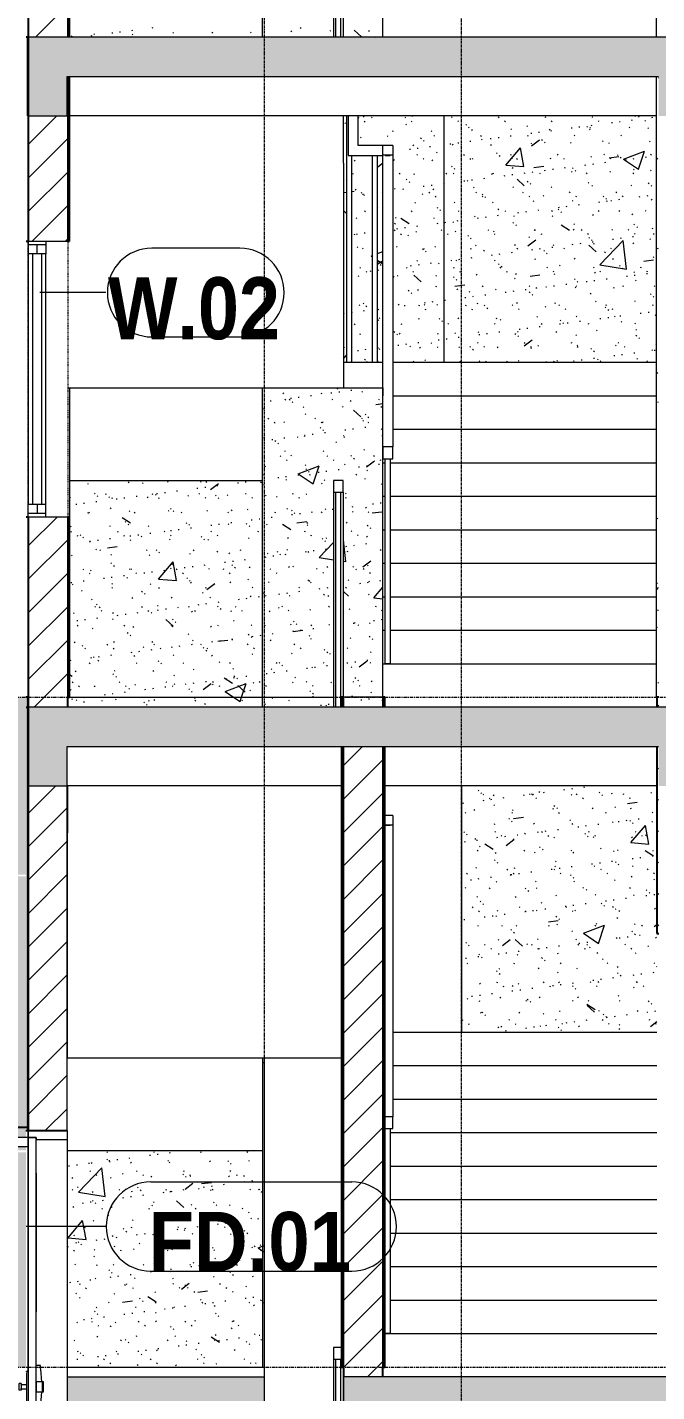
# Model space of a CAD drawing. Header units: millimetres. Extents: x 3451 to 201731, y -8641 to 35300.
# Drawn here: x 23332 to 26527, y 2075 to 9000 of the extents above; entities that cross this region are included whole.
import ezdxf

# ---------------------------------------------------------------- set-up
doc = ezdxf.new("R2010")
doc.units = ezdxf.units.MM
for name, pattern in [('1 NÉT CALL OUT', [6, 3, -3]), ('Centre', [31.75, 6.35, -4.7625, 15.875, -4.7625]), ('Grid Line', [22.225, 12.7, -3.175, 3.175, -3.175])]:
    doc.linetypes.add(name, pattern=pattern)
for name, color, linetype, lineweight in [('0-1', 7, 'Continuous', 5), ('A-DETL-GENF-1', 7, 'Continuous', 9), ('A-DETL-THIN', 151, 'Continuous', 9), ('A-DOOR', 31, 'Continuous', 9), ('A-DOOR-1', 31, 'Continuous', 18), ('A-DOOR-FRAM', 31, 'Continuous', 9), ('A-DOOR-FRAM-1', 31, 'Continuous', 18), ('A-DOOR-IDEN', 31, 'Continuous', 9), ('A-FLOR-1', 10, 'Continuous', 35), ('A-FLOR-HRAL', 11, 'Continuous', 9), ('A-FLOR-LEVL-2', 51, 'Centre', 9), ('A-FLOR-PATT-1', 7, 'Continuous', 9), ('A-GLAZ', 151, 'Continuous', 9), ('A-GLAZ-3', 7, '1 NÉT CALL OUT', 9), ('A-GLAZ-4', 55, '1 NÉT CALL OUT', 9), ('A-GLAZ-5', 151, 'Continuous', 18), ('A-GLAZ-IDEN', 152, 'Continuous', 9), ('A-WALL', 113, 'Continuous', 9), ('A-WALL-1', 113, 'Continuous', 25), ('A-WALL-PATT-3', 111, 'Continuous', 5), ('A-WALL-PATT-4', 111, 'Continuous', 9), ('I-WALL', 2, 'Continuous', 9), ('I-WALL-2', 2, 'Continuous', 25), ('S-BEAM-1', 12, 'Continuous', 5), ('S-BEAM-2', 10, 'Continuous', 35), ('S-BEAM-3', 7, 'Continuous', 9), ('S-COLS-1', 7, 'Continuous', 9), ('S-GRID-1', 1, 'Grid Line', 9), ('S-STRS', 31, 'Continuous', 9)]:
    doc.layers.add(name, color=color, linetype=linetype, lineweight=lineweight)
doc.styles.add('Arial_B_1', font='arialbd.ttf', dxfattribs={"width": 0.9, "height": 300})
doc.styles.add('Arial_B_2', font='arialbd.ttf', dxfattribs={"width": 0.85, "height": 315})
pattern_1 = [(45, (49422.43, 14125), (-84.8528, 84.8528), [])]
pattern_2 = [(50, (49422.4, 14125), (1093.104, -95.634), [114.3, -1257.3]), (355, (49422.4, 14125), (-211.457, 1146.34), [91.44, -1005.84]), (100.451, (49513.5, 14117), (881.656, 1050.7), [97.14, -1068.54]), (46.184, (49422.4, 14429.8), (1626.475, -252.257), [171.45, -1885.95]), (96.636, (49558, 14408.8), (1424.42, 1484.565), [145.71, -1602.81]), (351.184, (49422.4, 14429.8), (1424.43, 1484.55), [137.16, -1508.76]), (21, (49574.8, 14353.6), (909.686, -613.59), [114.3, -1257.3]), (326, (49574.8, 14353.6), (370.812, 1105.13), [91.44, -1005.84]), (71.451, (49650.6, 14302.5), (1280.503, 491.528), [97.14, -1068.54]), (37.5, (49422.43, 14125), (18.5313, 507.3303), [50.292, -943.356, 50.292, -970.788, -1009.65]), (37.5, (49422.43, 14125), (18.5313, 507.3303), [-2014.728, 50.292, -959.358]), (7.5, (49422.43, 14125), (400.918, 601.084), [50.292, -531.876, 50.292, -920.496, -384.81]), (7.5, (49422.43, 14125), (400.918, 601.084), [-1552.956, 50.292, -334.518]), (327.5, (49082.58, 14125), (813.545, -34.374), [50.292, -330.708, 50.292, -1138.428, -1577.34]), (327.5, (49082.58, 14125), (813.545, -34.374), [-1569.72, 50.292, -1527.048]), (317.5, (48930.2, 14125), (888.775, 152.56), [50.292, -445.008, 50.292, -739.14, -1120.14]), (317.5, (48930.2, 14125), (888.775, 152.56), [-1284.732, 50.292, -1069.848])]
pattern_3 = [(37.5, (49422.43, 14125), (-4.79953, 146.8239), [5.029, -110.795, 5.029, -124.511, -123.825]), (37.5, (49422.43, 14125), (-4.79953, 146.8239), [-245.364, 5.029, -118.796]), (7.5, (49422.43, 14125), (134.8574, 215.0472), [5.029, -57.455, 5.029, -99.365, -40.005]), (7.5, (49422.43, 14125), (134.8574, 215.0472), [-166.878, 5.029, -34.976]), (327.5, (49328.7, 14125), (237.29776, 0.4316), [5.029, -33.071, 5.029, -132.131, -179.07]), (327.5, (49328.7, 14125), (237.29776, 0.4316), [-175.26, 5.029, -174.041]), (317.5, (49328.7, 14125), (229.067, 66.8792), [5.029, -14.021, 5.029, -84.887, -102.87]), (317.5, (49328.7, 14125), (229.067, 66.8792), [-108.966, 5.029, -97.841])]
pattern_4 = [(45, (49422.43, 14125), (-79.5495, 79.5495), [])]

# ---------------------------------------------------------------- blocks, each defined once
blk = doc.blocks.new('NCV_TKTC_KET CAU_rvt-1-TKCS_MẶT CẮT C')
at = {"layer": 'A-FLOR-PATT-1'}
for points in [[(23335.3, 8780), (23337.4, 8780), (23337.4, 8950), (23335.3, 8950)], [(23335.3, 5380), (23337.4, 5380), (23337.4, 5550), (23335.3, 5550)]]:
    blk.add_hatch(color=256, dxfattribs=at).paths.add_polyline_path(points)
at = {"layer": 'S-BEAM-1'}
for points in [[(23337.4, 8550), (23337.4, 8950), (23335.3, 8950), (23335.3, 8550)], [(23337.4, 5150), (23337.4, 5550), (23335.3, 5550), (23335.3, 5150)]]:
    blk.add_hatch(color=256, dxfattribs=at).paths.add_polyline_path(points)
at = {"layer": 'A-FLOR-1'}
for p, q in [((23337.4, 8950), (23335.3, 8950)), ((23335.3, 8950), (23335.3, 8780)), ((23335.3, 8780), (23337.4, 8780)), ((23337.4, 5550), (23335.3, 5550)), ((23335.3, 5550), (23335.3, 5380)), ((23335.3, 5380), (23337.4, 5380))]:
    blk.add_line(p, q, dxfattribs=at)
at = {"layer": 'S-BEAM-2'}
for p, q in [((23337.4, 8950), (23335.3, 8950)), ((23335.3, 8950), (23335.3, 8550)), ((23335.3, 8550), (23337.4, 8550)), ((23337.4, 5550), (23335.3, 5550)), ((23335.3, 5550), (23335.3, 5150)), ((23335.3, 5150), (23337.4, 5150))]:
    blk.add_line(p, q, dxfattribs=at)
at = {"layer": 'S-BEAM-3'}
for p, q in [((26526.9, 8550), (23547.4, 8550)), ((23547.4, 6700), (24526.9, 6700)), ((24927, 5150), (23535.3, 5150)), ((26527.4, 5150), (25147, 5150)), ((23536.9, 3300), (24526.9, 3300))]:
    blk.add_line(p, q, dxfattribs=at)
at = {"layer": 'S-COLS-1'}
for p, q in [((25536.9, 5150), (25536.9, 3900)), ((24536.9, 2000), (24536.9, 3770))]:
    blk.add_line(p, q, dxfattribs=at)
blk = doc.blocks.new('FD_01 - FD_01-1200x2200mm-1787918-TKCS_MẶT CẮT C')
at = {"layer": 'A-DOOR'}
for p, q in [((23313.1, 3418.5), (23318.8, 3418.5)), ((23313.1, 3415.5), (23318.8, 3415.5)), ((23336.9, 3185), (23334.9, 3185)), ((23334.9, 3185), (23334.9, 2480)), ((23378.9, 3185), (23376.9, 3185)), ((23378.9, 2480), (23378.9, 3185)), ((23336.9, 2480), (23334.9, 2480)), ((23378.9, 2480), (23376.9, 2480)), ((23328.9, 2172.5), (23328.9, 1902.5)), ((23336.9, 2180), (23330.9, 2180)), ((23399, 2208), (23376.9, 2208)), ((23399, 2208), (23399, 2207.5)), ((23405.5, 2125.4), (23400.5, 2188.9)), ((23291.9, 2110), (23291.9, 2117.5)), ((23301.9, 2117.5), (23291.9, 2117.5)), ((23291.9, 2100), (23291.9, 2110)), ((23291.9, 2090), (23291.9, 2100)), ((23291.9, 2082.5), (23291.9, 2090)), ((23301.9, 2082.5), (23291.9, 2082.5)), ((23301.9, 2117.5), (23301.9, 2110)), ((23301.9, 2110), (23301.9, 2100)), ((23328.9, 2110), (23301.9, 2110)), ((23301.9, 2108.7), (23301.9, 2109.7)), ((23301.9, 2100), (23301.9, 2090)), ((23301.9, 2090.3), (23301.9, 2091.3)), ((23301.9, 2090), (23301.9, 2082.5)), ((23301.9, 2090), (23328.9, 2090)), ((23328.9, 2109.7), (23328.9, 2107.1)), ((23328.9, 2092.9), (23328.9, 2090.3)), ((23408.7, 2125.4), (23376.9, 2125.4)), ((23376.9, 2125.4), (23376.9, 2074.6)), ((23415, 2125.4), (23408.7, 2125.4)), ((23408.7, 2125.4), (23408.7, 2074.6)), ((23408.7, 2074.6), (23408.7, 2125.4)), ((23415, 2074.6), (23415, 2125.4)), ((23376.9, 2074.6), (23408.7, 2074.6)), ((23400.5, 2011.1), (23405.5, 2074.6)), ((23408.7, 2074.6), (23415, 2074.6)), ((23328.9, 2006), (23326.9, 2006)), ((23326.9, 1997), (23326.9, 2003)), ((23326.9, 2003), (23326.9, 2003)), ((23326.9, 1997), (23326.9, 1997)), ((23326.9, 1981.2), (23326.9, 1995.1)), ((23326.9, 1995.1), (23326.9, 1995.1)), ((23328.9, 1995.1), (23326.9, 1995.1)), ((23326.9, 1981.2), (23326.9, 1981.2)), ((23326.9, 1977.7), (23328.9, 1977.7)), ((23376.9, 1992.1), (23399, 1992.1)), ((23399, 1992.5), (23399, 1992.1)), ((23330.9, 1895), (23335.3, 1895))]:
    blk.add_line(p, q, dxfattribs=at)
at = {"layer": 'A-DOOR', "flags": 128}
for points in [[(23328.9, 2178), (23328.9, 2178.1), (23328.9, 2178.2), (23329, 2178.2), (23329, 2178.3), (23329, 2178.4), (23329, 2178.5), (23329, 2178.6), (23329, 2178.6), (23329.1, 2178.7), (23329.1, 2178.8), (23329.1, 2178.9), (23329.2, 2178.9), (23329.2, 2179), (23329.2, 2179.1), (23329.3, 2179.1), (23329.3, 2179.2), (23329.4, 2179.3), (23329.4, 2179.3), (23329.5, 2179.4), (23329.5, 2179.4), (23329.6, 2179.5), (23329.7, 2179.5), (23329.7, 2179.6), (23329.8, 2179.6), (23329.9, 2179.7), (23329.9, 2179.7), (23330, 2179.8), (23330.1, 2179.8), (23330.1, 2179.8), (23330.2, 2179.9), (23330.3, 2179.9), (23330.4, 2179.9), (23330.4, 2179.9), (23330.5, 2180), (23330.6, 2180), (23330.7, 2180), (23330.8, 2180), (23330.8, 2180), (23330.9, 2180), (23330.9, 2180)], [(23400.5, 2188.9), (23400.2, 2193.1), (23399.8, 2197.2), (23399.6, 2200.8), (23399.3, 2203.8), (23399.1, 2206.1), (23399, 2207.5), (23399, 2208)], [(23399, 1992.1), (23399, 1992.5), (23399.1, 1993.9), (23399.3, 1996.2), (23399.6, 1999.2), (23399.8, 2002.8), (23400.2, 2006.9), (23400.5, 2011.1)], [(23330.9, 1895), (23330.9, 1895), (23330.8, 1895), (23330.7, 1895), (23330.6, 1895), (23330.5, 1895), (23330.5, 1895.1), (23330.4, 1895.1), (23330.3, 1895.1), (23330.2, 1895.1), (23330.2, 1895.2), (23330.1, 1895.2), (23330, 1895.2), (23329.9, 1895.3), (23329.9, 1895.3), (23329.8, 1895.3), (23329.7, 1895.4), (23329.7, 1895.4), (23329.6, 1895.5), (23329.6, 1895.6), (23329.5, 1895.6), (23329.4, 1895.7), (23329.4, 1895.7), (23329.3, 1895.8), (23329.3, 1895.9), (23329.3, 1895.9), (23329.2, 1896), (23329.2, 1896.1), (23329.1, 1896.1), (23329.1, 1896.2), (23329.1, 1896.3), (23329, 1896.4), (23329, 1896.4), (23329, 1896.5), (23329, 1896.6), (23329, 1896.7), (23329, 1896.7), (23328.9, 1896.8), (23328.9, 1896.9), (23328.9, 1897), (23328.9, 1897)]]:
    blk.add_lwpolyline(points, dxfattribs=at)
at = {"layer": 'A-DOOR-1'}
for p, q in [((23312.9, 3418.5), (23284.2, 3418.5)), ((23284.2, 3418.5), (23284.2, 3415.5)), ((23284.2, 3415.5), (23312.9, 3415.5)), ((23312.9, 3415.5), (23312.9, 3418.5)), ((23330.9, 3418.5), (23319, 3418.5)), ((23319, 3418.5), (23319, 3415.5)), ((23319, 3415.5), (23330.9, 3415.5)), ((23330.9, 3415.5), (23330.9, 3418.5)), ((23259.6, 3354.3), (23259.6, 3330.7)), ((23276.1, 3364.7), (23260.6, 3356.1)), ((23260.6, 3328.9), (23276.1, 3320.3)), ((23336.9, 3365), (23277.1, 3365)), ((23336.9, 3365), (23336.9, 1200)), ((23376.9, 3365), (23336.9, 3365)), ((23336.9, 3320), (23336.9, 3365)), ((23376.9, 1200), (23376.9, 3365)), ((23277.1, 3320), (23336.9, 3320)), ((23336.9, 1200), (23376.9, 1200))]:
    blk.add_line(p, q, dxfattribs=at)
for centre, start, end in [((23261.6, 3354.3), 119.19749, 180), ((23261.6, 3330.7), 180, 240.80251), ((23277.1, 3363), 90, 119.19749), ((23277.1, 3322), 240.80251, 270)]:
    blk.add_arc(centre, 2, start, end, dxfattribs=at)
at = {"layer": 'A-DOOR-FRAM'}
blk.add_line((23536.9, 1200), (23536.9, 3355), dxfattribs=at)
at = {"layer": 'A-DOOR-FRAM-1'}
for p, q in [((23536.9, 3400), (23336.9, 3400)), ((23336.9, 3400), (23336.9, 3365)), ((23536.9, 3355), (23536.9, 3400)), ((23336.9, 3365), (23376.9, 3365)), ((23376.9, 3365), (23376.9, 3355)), ((23376.9, 3355), (23536.9, 3355))]:
    blk.add_line(p, q, dxfattribs=at)
blk = doc.blocks.new('Railing - 25mm-1530896-TKCS_MẶT CẮT C')
at = {"layer": 'A-FLOR-HRAL'}
for p, q in [((25149.8, 650), (25174.8, 650)), ((25149.8, 647), (25149.8, 650)), ((25174.8, 650), (25174.8, 647))]:
    blk.add_line(p, q, dxfattribs=at)
blk = doc.blocks.new('Railing - 25mm-1530887-TKCS_MẶT CẮT C')
at = {"layer": 'A-FLOR-HRAL'}
for p, q in [((24899, 2239.4), (24924, 2239.4)), ((24899, 1150), (24899, 2239.4)), ((24924, 1150), (24924, 2239.4))]:
    blk.add_line(p, q, dxfattribs=at)
blk = doc.blocks.new('Railing - 25mm-1530885-TKCS_MẶT CẮT C')
at = {"layer": 'A-FLOR-HRAL'}
for p, q in [((25149.8, -782.8), (25174.8, -782.8)), ((25149.8, -1822.2), (25149.8, -782.8)), ((25174.8, -782.8), (25174.8, -1822.2)), ((25174.8, -1822.2), (25149.8, -1822.2))]:
    blk.add_line(p, q, dxfattribs=at)
blk = doc.blocks.new('Railing - Railing-702120-TKCS_MẶT CẮT C')
for name in ['Railing - 25mm-1530887-TKCS_MẶT CẮT C', 'Railing - 25mm-1530896-TKCS_MẶT CẮT C', 'Railing - 25mm-1530885-TKCS_MẶT CẮT C']:
    blk.add_blockref(name, (0, 0))
blk = doc.blocks.new('Top Rail Type - Top Rail_Internal_-702148-TKCS_MẶT CẮT C')
at = {"layer": 'A-FLOR-HRAL'}
for p, q in [((24927, 2300), (24886.5, 2300)), ((24886.5, 2300), (24886.5, 2239.4)), ((24886.5, 2239.4), (24927, 2239.4)), ((24886.5, 2239.4), (24886.5, 1150)), ((24936.5, 2200), (24936.5, 2000)), ((25187.3, 700), (25146.9, 700)), ((25187.3, 700), (25187.3, 649)), ((25149.8, 649), (25146.9, 649)), ((25187.3, 649), (25174.8, 649)), ((25187.3, 649), (25187.3, -722.2)), ((25137.3, -722.2), (25137.3, -782.8)), ((25187.3, -722.2), (25137.3, -722.2)), ((25187.3, -782.8), (25187.3, -722.2)), ((25137.3, -782.8), (25187.3, -782.8))]:
    blk.add_line(p, q, dxfattribs=at)
blk = doc.blocks.new('1_FAMILY RVT - W01-WxH 1400x6000-587637-TKCS_MẶT CẮT C')
at = {"layer": 'A-GLAZ'}
for p, q in [((23337.4, 11250.9), (23337.4, 9977.9)), ((23426.3, 9977.9), (23426.3, 11250.9))]:
    blk.add_line(p, q, dxfattribs=at)
at = {"layer": 'A-GLAZ-4'}
for p, q in [((23337.4, 9914.4), (23337.4, 11314.4)), ((23537.4, 11314.4), (23537.4, 9914.4))]:
    blk.add_line(p, q, dxfattribs=at)
at = {"layer": 'A-GLAZ-5'}
for p, q in [((23337.4, 11314.4), (23537.4, 11314.4)), ((23337.4, 11314.4), (23337.4, 11250.9)), ((23426.3, 11295.4), (23337.4, 11295.4)), ((23381.8, 11250.9), (23381.8, 11295.4)), ((23426.3, 11314.4), (23426.3, 11250.9)), ((23426.3, 11250.9), (23337.4, 11250.9)), ((23359.6, 11250.9), (23359.6, 9977.9)), ((23404, 11250.9), (23404, 9977.9)), ((23426.3, 9977.9), (23337.4, 9977.9)), ((23337.4, 9914.4), (23337.4, 9977.9)), ((23381.8, 9977.9), (23381.8, 9933.5)), ((23426.3, 9914.4), (23426.3, 9977.9)), ((23337.4, 9933.5), (23426.3, 9933.5)), ((23537.4, 9914.4), (23337.4, 9914.4))]:
    blk.add_line(p, q, dxfattribs=at)
blk = doc.blocks.new('Railing - 25mm-949245-TKCS_MẶT CẮT C')
at = {"layer": 'A-FLOR-HRAL'}
for p, q in [((24954.8, 24300), (24954.8, 25550)), ((24979.8, 24300), (24979.8, 25350))]:
    blk.add_line(p, q, dxfattribs=at)
blk = doc.blocks.new('Railing - 25mm-702173-TKCS_MẶT CẮT C')
at = {"layer": 'A-FLOR-HRAL'}
for p, q in [((25084.8, 24300), (25084.8, 25350)), ((25109.8, 24300), (25109.8, 25350))]:
    blk.add_line(p, q, dxfattribs=at)
blk = doc.blocks.new('Railing - 25mm-949247-TKCS_MẶT CẮT C')
at = {"layer": 'A-FLOR-HRAL'}
blk.add_line((25149.8, 25350), (25174.8, 25350), dxfattribs=at)
blk = doc.blocks.new('Railing - 25mm-948467-TKCS_MẶT CẮT C')
at = {"layer": 'A-FLOR-HRAL'}
for p, q in [((24899, 27040.3), (24924, 27040.3)), ((24899, 25950), (24899, 27040.3)), ((24924, 25950), (24924, 27040.3))]:
    blk.add_line(p, q, dxfattribs=at)
blk = doc.blocks.new('Railing - 25mm-948465-TKCS_MẶT CẮT C')
at = {"layer": 'A-FLOR-HRAL'}
for p, q in [((25149.8, 23810.3), (25174.8, 23810.3)), ((25149.8, 22770), (25149.8, 23810.3)), ((25174.8, 23810.3), (25174.8, 22770)), ((25174.8, 22770), (25149.8, 22770))]:
    blk.add_line(p, q, dxfattribs=at)
blk = doc.blocks.new('Railing - Railing-954439-TKCS_MẶT CẮT C')
for name in ['Railing - 25mm-948467-TKCS_MẶT CẮT C', 'Railing - 25mm-949245-TKCS_MẶT CẮT C', 'Railing - 25mm-702173-TKCS_MẶT CẮT C', 'Railing - 25mm-949247-TKCS_MẶT CẮT C', 'Railing - 25mm-948465-TKCS_MẶT CẮT C']:
    blk.add_blockref(name, (0, 0))
blk = doc.blocks.new('Railing - 25mm-V34-TKCS_MẶT CẮT C')
at = {"layer": 'A-FLOR-HRAL'}
for p, q in [((24899, 6640.3), (24924, 6640.3)), ((24899, 5550), (24899, 6640.3)), ((24924, 5550), (24924, 6640.3))]:
    blk.add_line(p, q, dxfattribs=at)
blk = doc.blocks.new('Railing - Railing-V35-TKCS_MẶT CẮT C')
for name, p in [('Railing - 25mm-V34-TKCS_MẶT CẮT C', (0, 0)), ('Railing - 25mm-949247-TKCS_MẶT CẮT C', (0, -20400)), ('Railing - 25mm-948465-TKCS_MẶT CẮT C', (0, -20400))]:
    blk.add_blockref(name, p)
blk = doc.blocks.new('Top Rail Type - Top Rail_Internal_-954446-TKCS_MẶT CẮT C')
at = {"layer": 'A-FLOR-HRAL'}
for p, q in [((24936.5, 6700), (24886.5, 6700)), ((24886.5, 6700), (24886.5, 6640.3)), ((24936.5, 6640.3), (24936.5, 6700)), ((24886.5, 6640.3), (24936.5, 6640.3)), ((24886.5, 6640.3), (24886.5, 5550)), ((24936.5, 6640.3), (24936.5, 5600)), ((25187.3, 5000), (25147, 5000)), ((25187.3, 5000), (25187.3, 4951.2)), ((25187.3, 4951.2), (25147, 4951.2)), ((25187.3, 4951.2), (25187.3, 3470)), ((25187.3, 3470), (25147, 3470)), ((25187.3, 3410.3), (25187.3, 3470)), ((25147, 3410.3), (25187.3, 3410.3))]:
    blk.add_line(p, q, dxfattribs=at)
blk = doc.blocks.new('Top Rail Type - Top Rail_Internal_-V36-TKCS_MẶT CẮT C')
at = {"layer": 'A-FLOR-HRAL'}
for p, q in [((24936.5, 27100), (24886.5, 27100)), ((24886.5, 27100), (24886.5, 27040.3)), ((24936.5, 27040.3), (24936.5, 27100)), ((24886.5, 27040.3), (24936.5, 27040.3)), ((24886.5, 27040.3), (24886.5, 25950)), ((24936.5, 27040.3), (24936.5, 25950)), ((24961.5, 25550), (24961.5, 25350)), ((25011.5, 25400), (25011.5, 25550)), ((24961.5, 25350), (25062.3, 25350)), ((25062.3, 25400), (25011.5, 25400)), ((25137.3, 25400), (25062.3, 25400)), ((25062.3, 25350), (25137.3, 25350)), ((25137.3, 25351.2), (25137.3, 25400)), ((25187.3, 25400), (25137.3, 25400)), ((25137.3, 23870), (25137.3, 25351.2)), ((25187.3, 25351.2), (25137.3, 25351.2)), ((25187.3, 25400), (25187.3, 25351.2)), ((25187.3, 25351.2), (25187.3, 23870)), ((25137.3, 23870), (25137.3, 23810.3)), ((25187.3, 23870), (25137.3, 23870)), ((25187.3, 23810.3), (25187.3, 23870)), ((25137.3, 23810.3), (25187.3, 23810.3))]:
    blk.add_line(p, q, dxfattribs=at)
blk = doc.blocks.new('SSA-WINDOW TAG - 10-2062020-TKCS_MẶT CẮT C')
at = {"layer": 'A-GLAZ-IDEN'}
for p, q in [((47626.5, 10839.4), (47178.9, 10839.4)), ((47178.9, 10389.4), (47626.5, 10389.4))]:
    blk.add_line(p, q, dxfattribs=at)
for centre, start, end in [((47178.9, 10614.4), 90, 270), ((47626.5, 10614.4), 270, 90)]:
    blk.add_arc(centre, 225, start, end, dxfattribs=at)
blk = doc.blocks.new('STN_Door Tag - STN_Door Tag-1788670-TKCS_MẶT CẮT C')
at = {"layer": 'A-DOOR-IDEN'}
for p, q in [((34031.7, 10331.8), (35051.8, 10331.8)), ((34031.7, 9879), (35051.8, 9879))]:
    blk.add_line(p, q, dxfattribs=at)
for centre, start, end in [((34031.7, 10105.4), 90, 270), ((35051.8, 10105.4), 270, 90)]:
    blk.add_arc(centre, 226.4, start, end, dxfattribs=at)

msp = doc.modelspace()

# ---------------------------------------------------------------- hatches: boundary and pattern name
at = {"layer": 'A-DETL-GENF-1'}
for points in [[(39935.6, 8350), (40235.6, 8350), (40235.6, 8750), (44235.3, 8750), (44235.3, 8350), (44536.9, 8350), (44536.9, 8950), (23337.4, 8950), (23337.4, 8550), (23535.3, 8550), (23535.3, 8750), (26536.9, 8750), (26536.9, 8550), (26735.3, 8550), (26735.3, 8750), (28436.9, 8749.2), (28436.9, 8500), (28636.9, 8500), (28636.9, 8750), (30536.9, 8749.2), (30536.9, 8500), (30735.3, 8500), (30735.3, 8750), (33335.3, 8750), (33335.3, 8500), (33537.4, 8500), (33537.4, 8750), (35535.3, 8749.2), (35535.3, 8500), (35735.3, 8500), (35735.3, 8750), (39935.6, 8750)], [(40235.6, 4950), (40235.6, 5350), (44235.3, 5350), (44235.3, 4950), (44536.9, 4950), (44536.9, 5550), (23337.4, 5550), (23337.4, 5150), (23535.3, 5150), (23535.3, 5350), (26536.9, 5350), (26536.9, 5150), (26735.3, 5150), (26735.3, 5350), (28436.9, 5350), (28436.9, 5100), (28636.9, 5100), (28636.9, 5350), (30536.9, 5350), (30536.9, 5100), (30735.3, 5100), (30735.3, 5350), (33335.3, 5350), (33335.3, 5100), (33537.4, 5100), (33537.4, 5350), (35535.3, 5350), (35535.3, 5100), (35735.3, 5100), (35735.3, 5350), (39935.6, 5350), (39935.6, 4950), (40085.7, 4950)], [(40235.6, 1550), (40235.6, 1950), (44235.3, 1950), (44235.3, 1550), (44536.9, 1550), (44536.9, 2150), (24936.9, 2150), (24936.9, 1950), (26536.9, 1950), (26536.9, 1750), (26735.3, 1750), (26735.3, 1950), (28436.9, 1950), (28436.9, 1700), (28636.9, 1700), (28636.9, 1950), (30536.9, 1950), (30536.9, 1700), (30735.3, 1700), (30735.3, 1950), (33335.3, 1950), (33335.3, 1700), (33537.4, 1700), (33537.4, 1950), (35535.3, 1950), (35535.3, 1700), (35735.3, 1700), (35735.3, 1950), (39935.6, 1950), (39935.6, 1550)]]:
    msp.add_hatch(color=256, dxfattribs=at).paths.add_polyline_path(points)
at = {"layer": 'A-WALL-PATT-3'}
h = msp.add_hatch(color=256, dxfattribs=at)
h.paths.add_polyline_path([(23325.3, 2200), (23325.3, 3290), (17236.9, 3290), (17236.9, 2200), (22722.4, 2200)])
h.paths.add_polyline_path([(23335.3, 3185), (23336.9, 3185), (23335.3, 3290)])
h.paths.add_polyline_path([(22722.4, 3300), (23325.3, 3300), (23325.3, 3320), (23276.1, 3320.3), (23259.6, 3330.7), (23260.6, 3356.1), (23277.1, 3365), (23325.3, 3365), (23324.7, 3415.5), (23319, 3415.5), (23319, 3418.5), (23325.3, 3418.5), (23325.3, 4690), (17236.9, 4690), (17236.9, 3300), (20150.1, 3300)])
h.paths.add_polyline_path([(23284.2, 3415.5), (23284.2, 3418.5), (23312.9, 3418.5), (23312.9, 3415.5)])
h.paths.add_polyline_path([(23535.3, 3900), (23536.9, 3900), (23535.3, 4060.8)])
h.paths.add_polyline_path([(23535.3, 4700), (23536.9, 4700), (23535.3, 4740.6)])
h.paths.add_polyline_path([(17577.7, 4700), (23325.3, 4700), (23325.3, 5600), (17236.9, 5600), (17236.9, 4700)])
h = msp.add_hatch(color=256, dxfattribs=at)
h.paths.add_polyline_path([(24008.6, 1900), (24536.9, 1900), (24536.9, 2150), (23536.9, 2150), (23536.9, 2000), (23546.9, 2000), (23546.9, 1900)])
h.paths.add_polyline_path([(23335.3, 1900), (23336.9, 1900), (23335.3, 1902.5)])
h.paths.add_polyline_path([(23335.3, 2172.5), (23336.9, 2172.5), (23335.3, 2199.9)])
at = {"layer": 'A-WALL-PATT-4'}
h = msp.add_hatch(dxfattribs=at)
h.set_pattern_fill('FP_1', color=256, style=0, pattern_type=2)
h.set_pattern_definition(pattern_1)
h.paths.add_polyline_path([(23535.3, 8950), (23537.4, 8950), (23537.4, 9914.4), (23337.4, 9914.4), (23337.4, 8950)])
h.paths.add_polyline_path([(23337.4, 11314.4), (23537.4, 11314.4), (23537.4, 12150), (23535.3, 12150), (23535.3, 11950), (23337.4, 11950), (23337.4, 11746.8)])
h = msp.add_hatch(dxfattribs=at)
h.set_pattern_fill('FP_15', color=256, style=0, pattern_type=2)
h.set_pattern_definition(pattern_4)
h.paths.add_polyline_path([(23547.4, 5600), (23547.4, 6514.4), (23537.4, 6514.4), (23537.4, 5600)])
h.paths.add_polyline_path([(23537.4, 7914.4), (23547.4, 7914.4), (23547.4, 8750), (23537.4, 8750), (23537.4, 8149.7)])
h.paths.add_polyline_path([(23544.9, 8950), (23547.4, 8950), (23547.4, 9000), (23537.4, 9000), (23537.4, 8950)])
h = msp.add_hatch(dxfattribs=at)
h.set_pattern_fill('FP_4', color=256, style=0, pattern_type=2)
h.set_pattern_definition(pattern_2)
h.paths.add_polyline_path([(24008.6, 5600), (24526.9, 5600), (24526.9, 6700), (23547.4, 6700), (23547.4, 5600)])
h.paths.add_polyline_path([(24008.6, 8950), (24526.9, 8950), (24526.9, 9000), (23547.4, 9000), (23547.4, 8950), (23561.8, 8950)])
h = msp.add_hatch(dxfattribs=at)
h.set_pattern_fill('FP_5', color=256, style=0, pattern_type=2)
h.set_pattern_definition(pattern_3)
h.paths.add_polyline_path([(24008.6, 5600), (24526.9, 5600), (24526.9, 6700), (23547.4, 6700), (23547.4, 5600)])
h.paths.add_polyline_path([(24008.6, 8950), (24526.9, 8950), (24526.9, 9000), (23547.4, 9000), (23547.4, 8950), (23561.8, 8950)])
h = msp.add_hatch(dxfattribs=at)
h.set_pattern_fill('FP_5', color=256, style=0, pattern_type=2)
h.set_pattern_definition(pattern_3)
h.paths.add_polyline_path([(24526.9, 5600), (24536.9, 5600), (24536.9, 7170), (24526.9, 7170), (24526.9, 5751.7)])
h.paths.add_polyline_path([(24526.9, 8950), (24536.9, 8950), (24536.9, 9000), (24526.9, 9000)])
h = msp.add_hatch(dxfattribs=at)
h.set_pattern_fill('FP_4', color=256, style=0, pattern_type=2)
h.set_pattern_definition(pattern_2)
h.paths.add_polyline_path([(24536.9, 5600), (24886.5, 5600), (24886.5, 6700), (24936.5, 6700), (24937, 5600), (25136.9, 5600), (25136.9, 7170), (24536.9, 7170), (24536.9, 5751.7)])
h.paths.add_polyline_path([(25084.8, 7300), (25084.8, 8350), (24979.8, 8350), (24979.8, 7300)])
h.paths.add_polyline_path([(25109.8, 7300), (25137.3, 7300), (25137.3, 8350), (25109.8, 8350), (25109.8, 7460.8)])
h.paths.add_polyline_path([(25187.3, 7300), (25436.9, 7300), (25436.9, 8550), (25011.5, 8550), (25011.5, 8400), (25187.3, 8400), (25187.3, 7550.2)])
h.paths.add_polyline_path([(24954.8, 7300), (24954.8, 8550), (24936.9, 8550), (24936.9, 7300)])
h.paths.add_polyline_path([(24651.7, 8950), (24886.5, 8950), (24886.5, 9000), (24536.9, 9000), (24536.9, 8950)])
h.paths.add_polyline_path([(24936.5, 8950), (25136.9, 8950), (25136.9, 9000), (24936.5, 9000)])
h = msp.add_hatch(dxfattribs=at)
h.set_pattern_fill('FP_5', color=256, style=0, pattern_type=2)
h.set_pattern_definition(pattern_3)
h.paths.add_polyline_path([(24536.9, 5600), (24886.5, 5600), (24886.5, 6700), (24936.5, 6700), (24937, 5600), (25136.9, 5600), (25136.9, 7170), (24536.9, 7170), (24536.9, 5751.7)])
h.paths.add_polyline_path([(25084.8, 7300), (25084.8, 8350), (24979.8, 8350), (24979.8, 7300)])
h.paths.add_polyline_path([(25109.8, 7300), (25137.3, 7300), (25137.3, 8350), (25109.8, 8350), (25109.8, 7460.8)])
h.paths.add_polyline_path([(25187.3, 7300), (25436.9, 7300), (25436.9, 8550), (25011.5, 8550), (25011.5, 8400), (25187.3, 8400), (25187.3, 7550.2)])
h.paths.add_polyline_path([(24954.8, 7300), (24954.8, 8550), (24936.9, 8550), (24936.9, 7300)])
h.paths.add_polyline_path([(24651.7, 8950), (24886.5, 8950), (24886.5, 9000), (24536.9, 9000), (24536.9, 8950)])
h.paths.add_polyline_path([(24936.5, 8950), (25136.9, 8950), (25136.9, 9000), (24936.5, 9000)])
h = msp.add_hatch(dxfattribs=at)
h.set_pattern_fill('FP_4', color=256, style=0, pattern_type=2)
h.set_pattern_definition(pattern_2)
h.paths.add_polyline_path([(26536.9, 5600), (26536.9, 8750), (26526.9, 8750), (26527.4, 5600)])
h.paths.add_polyline_path([(26526.9, 8950), (26536.9, 8950), (26536.9, 9000), (26526.9, 9000)])
h = msp.add_hatch(dxfattribs=at)
h.set_pattern_fill('FP_5', color=256, style=0, pattern_type=2)
h.set_pattern_definition(pattern_3)
h.paths.add_polyline_path([(26536.9, 5600), (26536.9, 8750), (26526.9, 8750), (26527.4, 5600)])
h.paths.add_polyline_path([(26526.9, 8950), (26536.9, 8950), (26536.9, 9000), (26526.9, 9000)])
h = msp.add_hatch(dxfattribs=at)
h.set_pattern_fill('FP_1', color=256, style=0, pattern_type=2)
h.set_pattern_definition(pattern_1)
h.paths.add_polyline_path([(23337.4, 5550), (23537.4, 5550), (23537.4, 6514.4), (23337.4, 6514.4), (23337.4, 5751.7)])
h.paths.add_polyline_path([(23537.4, 7914.4), (23537.4, 8750), (23535.3, 8750), (23535.3, 8550), (23337.4, 8550), (23337.4, 7914.4)])
h = msp.add_hatch(dxfattribs=at)
h.set_pattern_fill('FP_4', color=256, style=0, pattern_type=2)
h.set_pattern_definition(pattern_2)
h.paths.add_polyline_path([(25436.9, 7300), (25446.9, 7300), (25446.9, 8550), (25436.9, 8550), (25436.9, 8149.7)])
h = msp.add_hatch(dxfattribs=at)
h.set_pattern_fill('FP_5', color=256, style=0, pattern_type=2)
h.set_pattern_definition(pattern_3)
h.paths.add_polyline_path([(25436.9, 7300), (25446.9, 7300), (25446.9, 8550), (25436.9, 8550), (25436.9, 8149.7)])
h = msp.add_hatch(dxfattribs=at)
h.set_pattern_fill('FP_4', color=256, style=0, pattern_type=2)
h.set_pattern_definition(pattern_2)
h.paths.add_polyline_path([(25446.9, 7300), (26526.9, 7300), (26526.9, 8550), (25446.9, 8550), (25446.9, 8149.7)])
h = msp.add_hatch(dxfattribs=at)
h.set_pattern_fill('FP_5', color=256, style=0, pattern_type=2)
h.set_pattern_definition(pattern_3)
h.paths.add_polyline_path([(25446.9, 7300), (26526.9, 7300), (26526.9, 8550), (25446.9, 8550), (25446.9, 8149.7)])
h = msp.add_hatch(dxfattribs=at)
h.set_pattern_fill('FP_4', color=256, style=0, pattern_type=2)
h.set_pattern_definition(pattern_2)
h.paths.add_polyline_path([(23536.9, 2200), (24526.9, 2200), (24526.9, 3300), (23536.9, 3300), (23536.9, 2200.4)])
h.paths.add_polyline_path([(23537.4, 5550), (24526.9, 5550), (24526.9, 5600), (23537.4, 5600)])
h = msp.add_hatch(dxfattribs=at)
h.set_pattern_fill('FP_5', color=256, style=0, pattern_type=2)
h.set_pattern_definition(pattern_3)
h.paths.add_polyline_path([(23536.9, 2200), (24526.9, 2200), (24526.9, 3300), (23536.9, 3300), (23536.9, 2200.4)])
h.paths.add_polyline_path([(23537.4, 5550), (24526.9, 5550), (24526.9, 5600), (23537.4, 5600)])
h = msp.add_hatch(dxfattribs=at)
h.set_pattern_fill('FP_4', color=256, style=0, pattern_type=2)
h.set_pattern_definition(pattern_2)
h.paths.add_polyline_path([(24526.9, 2200), (24536.9, 2200), (24536.9, 3770), (24526.9, 3770), (24526.9, 3353.7)])
h.paths.add_polyline_path([(26527.4, 3900), (26527.4, 5150), (25536.9, 5150), (25536.9, 3900), (26522.4, 3900)])
h.paths.add_polyline_path([(24651.7, 5550), (24886.5, 5550), (24886.5, 5600), (24526.9, 5600), (24526.9, 5550), (24556.4, 5550)])
h = msp.add_hatch(dxfattribs=at)
h.set_pattern_fill('FP_5', color=256, style=0, pattern_type=2)
h.set_pattern_definition(pattern_3)
h.paths.add_polyline_path([(24526.9, 2200), (24536.9, 2200), (24536.9, 3770), (24526.9, 3770), (24526.9, 3353.7)])
h.paths.add_polyline_path([(26527.4, 3900), (26527.4, 5150), (25536.9, 5150), (25536.9, 3900), (26522.4, 3900)])
h.paths.add_polyline_path([(24651.7, 5550), (24886.5, 5550), (24886.5, 5600), (24526.9, 5600), (24526.9, 5550), (24556.4, 5550)])
h = msp.add_hatch(dxfattribs=at)
h.set_pattern_fill('FP_15', color=256, style=0, pattern_type=2)
h.set_pattern_definition(pattern_4)
h.paths.add_polyline_path([(24937, 2200), (24937, 5350), (24927, 5350), (24927, 2200)])
h.paths.add_polyline_path([(24927, 5550), (24937, 5550), (24937, 5600), (24927, 5600)])
h = msp.add_hatch(dxfattribs=at)
h.set_pattern_fill('FP_4', color=256, style=0, pattern_type=2)
h.set_pattern_definition(pattern_2)
h.paths.add_polyline_path([(24973.2, 5550), (25136.9, 5550), (25136.9, 5600), (24937, 5600), (24937, 5550)])
h = msp.add_hatch(dxfattribs=at)
h.set_pattern_fill('FP_5', color=256, style=0, pattern_type=2)
h.set_pattern_definition(pattern_3)
h.paths.add_polyline_path([(24973.2, 5550), (25136.9, 5550), (25136.9, 5600), (24937, 5600), (24937, 5550)])
h = msp.add_hatch(dxfattribs=at)
h.set_pattern_fill('FP_15', color=256, style=0, pattern_type=2)
h.set_pattern_definition(pattern_4)
h.paths.add_polyline_path([(25147, 2200), (25147, 5350), (25137, 5350), (25137, 2200)])
h.paths.add_polyline_path([(25137, 5550), (25147, 5550), (25147, 5600), (25137, 5600)])
h = msp.add_hatch(dxfattribs=at)
h.set_pattern_fill('FP_15', color=256, style=0, pattern_type=2)
h.set_pattern_definition(pattern_4)
h.paths.add_polyline_path([(26527.4, 4400), (26537.4, 4400), (26536.9, 5350), (26527.4, 5350)])
h.paths.add_polyline_path([(26527.4, 5550), (26537.4, 5550), (26536.9, 5600), (26527.4, 5600)])
h = msp.add_hatch(dxfattribs=at)
h.set_pattern_fill('FP_1', color=256, style=0, pattern_type=2)
h.set_pattern_definition(pattern_1)
h.paths.add_polyline_path([(25137, 2150), (25137, 5350), (24937, 5350), (24937, 2150)])
h = msp.add_hatch(dxfattribs=at)
h.set_pattern_fill('FP_1', color=256, style=0, pattern_type=2)
h.set_pattern_definition(pattern_1)
h.paths.add_polyline_path([(23336.9, 3400), (23535.3, 3400), (23535.3, 5150), (23337.4, 5150), (23336.9, 4552.7)])

# ---------------------------------------------------------------- linework, layer by layer
at = {"layer": 'A-DETL-THIN'}
for p, q in [((44536.9, 8950), (23337.4, 8950)), ((23337.4, 8950), (23337.4, 8550)), ((23535.3, 8550), (23535.3, 8750)), ((23535.3, 8750), (26536.9, 8750)), ((23337.4, 8550), (23535.3, 8550)), ((44536.9, 5550), (23337.4, 5550)), ((23337.4, 5550), (23337.4, 5150)), ((23535.3, 5150), (23535.3, 5350)), ((23535.3, 5350), (26536.9, 5350)), ((23337.4, 5150), (23535.3, 5150)), ((44536.9, 2150), (24936.9, 2150)), ((24936.9, 2150), (24936.9, 1950))]:
    msp.add_line(p, q, dxfattribs=at)
at = {"layer": 'A-DOOR-IDEN'}
msp.add_line((23326.7, 2914.8), (23732.9, 2914.8), dxfattribs=at)
at = {"layer": 'A-FLOR-LEVL-2'}
for p, q in [((3450.8, 5600), (93442.9, 5600)), ((3450.8, 2200), (93442.9, 2200))]:
    msp.add_line(p, q, dxfattribs=at)
at = {"layer": 'A-GLAZ-IDEN'}
msp.add_line((23395.9, 7655.1), (23731.2, 7655.1), dxfattribs=at)
at = {"layer": 'A-WALL'}
for p, q in [((23537.4, 7914.4), (23537.4, 8750)), ((23537.4, 5600), (23537.4, 6514.4)), ((23535.3, 3400), (23535.3, 5150)), ((23335.3, 3400), (23335.3, 3365)), ((23335.3, 3320), (23335.3, 3185)), ((23335.3, 2480), (23335.3, 2172.5)), ((23536.9, 2150), (24536.9, 2150))]:
    msp.add_line(p, q, dxfattribs=at)
at = {"layer": 'A-WALL-1'}
for p, q in [((23337.4, 9914.4), (23337.4, 8950)), ((23537.4, 8950), (23537.4, 8950)), ((23337.4, 8550), (23337.4, 7914.4)), ((23337.4, 6514.4), (23337.4, 5550)), ((23335.3, 5600), (23325.3, 5600)), ((23335.3, 3400), (23335.3, 5600)), ((23537.4, 5550), (23537.4, 5600)), ((23336.9, 5400), (23336.9, 3400)), ((23325.3, 3400), (23335.3, 3400)), ((23336.9, 3400), (23535.3, 3400)), ((24937, 2200), (24937, 2150)), ((25137, 2150), (25137, 2200))]:
    msp.add_line(p, q, dxfattribs=at)
at = {"layer": 'I-WALL'}
for p, q in [((26526.9, 8950), (26526.9, 12150)), ((24526.9, 8950), (24526.9, 10570)), ((26526.9, 5600), (26526.9, 8750)), ((25446.9, 8550), (25446.9, 7300)), ((23547.4, 7170), (23547.4, 6514.4)), ((24526.9, 5550), (24526.9, 7170)), ((23547.4, 5600), (24886.5, 5600)), ((25136.9, 5600), (24937, 5600)), ((24526.9, 3770), (24526.9, 2200)), ((23536.9, 2200), (24536.9, 2200))]:
    msp.add_line(p, q, dxfattribs=at)
at = {"layer": 'I-WALL-2'}
for p, q in [((23547.4, 8950), (23547.4, 12150)), ((23537.4, 9914.4), (23537.4, 8950)), ((23337.4, 8950), (23327.4, 8950)), ((23547.4, 7914.4), (23547.4, 8750)), ((23327.4, 7914.4), (23337.4, 7914.4)), ((23537.4, 7914.4), (23547.4, 7914.4)), ((23337.4, 6514.4), (23327.4, 6514.4)), ((23547.4, 6514.4), (23537.4, 6514.4)), ((23547.4, 5600), (23547.4, 6514.4)), ((23327.4, 5550), (23337.4, 5550)), ((23537.4, 5600), (23547.4, 5600)), ((24937, 5600), (24927, 5600)), ((24927, 5600), (24927, 5550)), ((24937, 5550), (24937, 5600)), ((25137, 5600), (25137, 5550)), ((25147, 5600), (25137, 5600)), ((25147, 5550), (25147, 5600)), ((26537.4, 5600), (26527.4, 5600)), ((26527.4, 5600), (26527.4, 5550)), ((24927, 5350), (24927, 2200)), ((24937, 2200), (24937, 5350)), ((25137, 5350), (25137, 2200)), ((25147, 2200), (25147, 5350)), ((26527.4, 5350), (26527.4, 4400)), ((26527.4, 4400), (26537.4, 4400)), ((24927, 2200), (24937, 2200)), ((25137, 2200), (25147, 2200))]:
    msp.add_line(p, q, dxfattribs=at)
at = {"layer": 'S-GRID-1'}
for p, q in [((24536.9, -1941), (24536.9, 30542.5)), ((25536.9, -36), (25536.9, 30542.5))]:
    msp.add_line(p, q, dxfattribs=at)
at = {"layer": 'S-STRS'}
for p, q in [((25136.9, 8950), (25136.9, 9170)), ((24936.9, 8480.8), (24936.9, 8550)), ((24936.9, 8310.8), (24936.9, 8480.8)), ((24936.9, 8310.8), (24936.9, 8140.8)), ((24936.9, 8140.8), (24936.9, 7970.8)), ((24936.9, 7970.8), (24936.9, 7800.8)), ((24936.9, 7800.8), (24936.9, 7630.8)), ((24936.9, 7630.8), (24936.9, 7460.8)), ((24936.9, 7460.8), (24936.9, 7290.8)), ((24936.9, 7300), (25136.9, 7300)), ((24936.9, 7290.8), (24936.9, 7170)), ((25187.3, 7300), (26526.9, 7300)), ((23537.4, 7170), (24936.9, 7170)), ((24936.9, 7170), (25136.9, 7170)), ((25136.9, 7170), (25136.9, 7130)), ((25136.9, 6960), (25136.9, 7130)), ((25187.3, 7130), (26526.9, 7130)), ((25136.9, 6790), (25136.9, 6960)), ((25187.3, 6960), (26526.9, 6960)), ((25136.9, 6790), (25149.8, 6790)), ((25136.9, 6620), (25136.9, 6790)), ((25174.8, 6790), (26526.9, 6790)), ((25136.9, 6620), (25149.8, 6620)), ((25136.9, 6450), (25136.9, 6620)), ((25174.8, 6620), (26526.9, 6620)), ((25136.9, 6450), (25149.8, 6450)), ((25136.9, 6280), (25136.9, 6450)), ((25174.8, 6450), (26526.9, 6450)), ((25136.9, 6280), (25149.8, 6280)), ((25136.9, 6110), (25136.9, 6280)), ((25174.8, 6280), (26526.9, 6280)), ((25136.9, 6110), (25149.8, 6110)), ((25136.9, 5940), (25136.9, 6110)), ((25174.8, 6110), (26526.9, 6110)), ((25136.9, 5940), (25149.8, 5940)), ((25136.9, 5770), (25136.9, 5940)), ((25174.8, 5940), (26526.9, 5940)), ((25136.9, 5770), (26526.9, 5770)), ((25136.9, 5550), (25136.9, 5770)), ((23536.9, 5150), (23536.9, 5080.8)), ((23536.9, 5080.8), (23536.9, 4910.8)), ((23536.9, 4740.8), (23536.9, 4910.8)), ((23536.9, 4570.8), (23536.9, 4740.8)), ((23536.9, 4400.8), (23536.9, 4570.8)), ((23536.9, 4230.8), (23536.9, 4400.8)), ((23536.9, 4060.8), (23536.9, 4230.8)), ((23536.9, 3890.8), (23536.9, 4060.8)), ((23536.9, 3770), (23536.9, 3890.8)), ((25187.3, 3900), (26527.4, 3900)), ((23536.9, 3770), (24927, 3770)), ((25187.3, 3730), (26527.4, 3730)), ((25187.3, 3560), (26527.4, 3560)), ((25147, 3390), (25149.8, 3390)), ((25174.8, 3390), (26527.4, 3390)), ((25147, 3220), (25149.8, 3220)), ((25174.8, 3220), (26527.4, 3220)), ((25147, 3050), (25149.8, 3050)), ((25174.8, 3050), (26527.4, 3050)), ((25147, 2880), (25149.8, 2880)), ((25174.8, 2880), (26527.4, 2880)), ((25147, 2710), (25149.8, 2710)), ((25174.8, 2710), (26527.4, 2710)), ((25147, 2540), (25149.8, 2540)), ((25174.8, 2540), (26527.4, 2540)), ((25147, 2370), (26527.4, 2370))]:
    msp.add_line(p, q, dxfattribs=at)

# ---------------------------------------------------------------- block references
at = {"layer": '0-1'}
msp.add_blockref('NCV_TKTC_KET CAU_rvt-1-TKCS_MẶT CẮT C', (0, 0), dxfattribs=at)
at = {"layer": 'A-DOOR'}
msp.add_blockref('FD_01 - FD_01-1200x2200mm-1787918-TKCS_MẶT CẮT C', (0, 0), dxfattribs=at)
at = {"layer": 'A-DOOR-IDEN'}
msp.add_blockref('STN_Door Tag - STN_Door Tag-1788670-TKCS_MẶT CẮT C', (-10072.4, -7192.2), dxfattribs=at)
at = {"layer": 'A-FLOR-HRAL'}
for name, p in [('Top Rail Type - Top Rail_Internal_-V36-TKCS_MẶT CẮT C', (0, -17000)), ('Railing - Railing-954439-TKCS_MẶT CẮT C', (0, -17000)), ('Top Rail Type - Top Rail_Internal_-954446-TKCS_MẶT CẮT C', (0, 0)), ('Railing - Railing-V35-TKCS_MẶT CẮT C', (0, 0)), ('Top Rail Type - Top Rail_Internal_-702148-TKCS_MẶT CẮT C', (0, 0)), ('Railing - Railing-702120-TKCS_MẶT CẮT C', (0, 0))]:
    msp.add_blockref(name, p, dxfattribs=at)
at = {"layer": 'A-GLAZ-3'}
msp.add_blockref('1_FAMILY RVT - W01-WxH 1400x6000-587637-TKCS_MẶT CẮT C', (0, -3400), dxfattribs=at)
at = {"layer": 'A-GLAZ-IDEN'}
msp.add_blockref('SSA-WINDOW TAG - 10-2062020-TKCS_MẶT CẮT C', (-23215.2, -2960.8), dxfattribs=at)

# ---------------------------------------------------------------- texts
at = {"layer": 'A-DOOR-IDEN', "insert": (24461.7, 2835.4), "char_height": 300, "width": 1054.35, "attachment_point": 5, "line_spacing_factor": 0.936439, "style": 'Arial_B_1'}
msp.add_mtext('\\pt6.75,13.5,20.25,27,33.75,40.5,47.25,54,60.75,67.5,74.25,81,87.75,94.5,101.25,108,114.75,121.5,128.25,135,141.75,148.5,155.25,162,168.75,175.5,182.25,189,195.75,202.5,209.25,216;FD.01', dxfattribs=at)
at = {"layer": 'A-GLAZ-IDEN', "insert": (24178.1, 7571.7), "char_height": 315, "width": 902.7, "attachment_point": 5, "line_spacing_factor": 0.936439, "style": 'Arial_B_2'}
msp.add_mtext('\\pt6.3756,12.7512,19.12365,25.49925,31.87485,38.25045,44.62605,50.9985,57.3741,63.7497,70.1253,76.5009,82.8765,89.24895,95.62455,102.00015,108.37575,114.75135,121.1238,127.4994,133.875,140.2506,146.6262,152.99865,159.37425,165.74985,172.12545,178.50105,184.8735,191.2491,197.6247,204.0003;W.02', dxfattribs=at)

doc.saveas('drawing.dxf')
